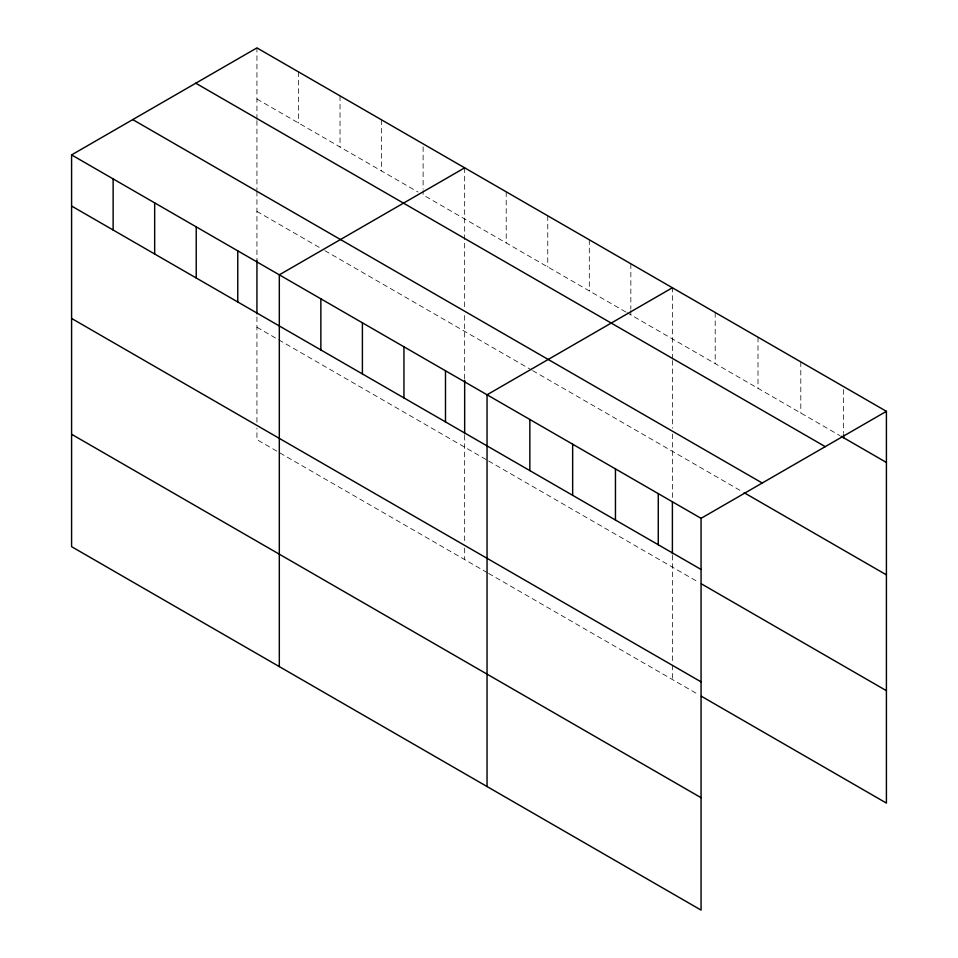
<?xml version="1.0" encoding="UTF-8"?>
<svg xmlns="http://www.w3.org/2000/svg" width="958" height="958" viewBox="0 0 958 958"><rect width="100%" height="100%" fill="white"/><g stroke="black" fill="none" stroke-linecap="round" stroke-linejoin="round"><path stroke-width="0.72" stroke-dasharray="4.79 3.59" d="M256.936 120.636L256.936 189.816M256.936 119.199L256.936 47.9M672.396 360.507L672.396 428.238M672.396 359.058L672.396 287.759M256.936 99.021L418.083 192.055M625.813 311.997L423.113 194.965L423.113 190.582M627.071 312.715L839.831 435.555M256.936 211.431L319.888 247.775M324.918 250.685L531.391 369.884M532.648 370.614L742.893 492.005M256.936 327.253L487.323 460.259M488.58 460.99L698.837 582.38M487.323 572.668L256.936 439.662L256.936 428.13M488.58 573.399L698.837 694.79M843.615 389.535L843.615 433.351M800.804 361.908L800.804 413.03M758.006 337.192L758.006 388.313M715.195 312.476L715.195 363.597M672.396 433.998L672.396 498.807M672.396 555.233L672.396 663.666M672.396 665.115L672.396 679.521M630.843 263.773L630.843 309.063M630.843 310.524L630.843 314.895M589.302 239.787L589.302 290.909M547.76 215.801L547.76 266.923M506.207 191.816L506.207 242.937M464.666 167.83L464.666 308.308M464.666 315.517L464.666 378.877M464.666 435.303L464.666 542.3M464.666 548.06L464.666 559.592M423.113 146.766L423.113 189.121M381.571 119.858L381.571 170.979M340.03 95.872L340.03 146.993M298.477 71.886L298.477 123.007M256.936 191.253L256.936 260.432M256.936 316.859L256.936 422.37"/><path stroke-width="1.44" d="M71.587 154.909L701.064 518.338L701.064 910.1L71.587 546.671L71.587 154.909L256.936 47.9L886.413 411.329L886.413 803.091L701.352 696.238M464.666 167.83L279.317 274.838L279.317 666.6M672.396 287.759L487.047 394.78L487.047 786.53M701.064 518.338L886.413 411.329M841.1 436.285L886.413 462.451M195.767 83.214L825.257 446.644M132.743 119.594L762.233 483.024M744.15 492.723L886.413 574.86M71.587 206.03L701.064 569.459M701.352 583.829L886.413 690.682M71.587 318.439L701.064 681.868M71.587 434.261L701.064 797.691M843.615 434.812L843.615 437.734M672.396 501.776L672.396 553.748M658.266 493.633L658.266 544.755M615.455 468.917L615.455 520.038M572.656 444.201L572.656 495.322M529.846 419.484L529.846 470.618M464.666 380.362L464.666 433.818M445.494 370.794L445.494 421.915M403.953 346.808L403.953 397.929M362.399 322.822L362.399 373.943M320.858 298.824L320.858 349.957M256.936 260.432L256.936 313.889M237.764 250.852L237.764 301.986M196.222 226.866L196.222 278M154.669 202.88L154.669 254.014M113.128 178.895L113.128 230.016"/></g></svg>
